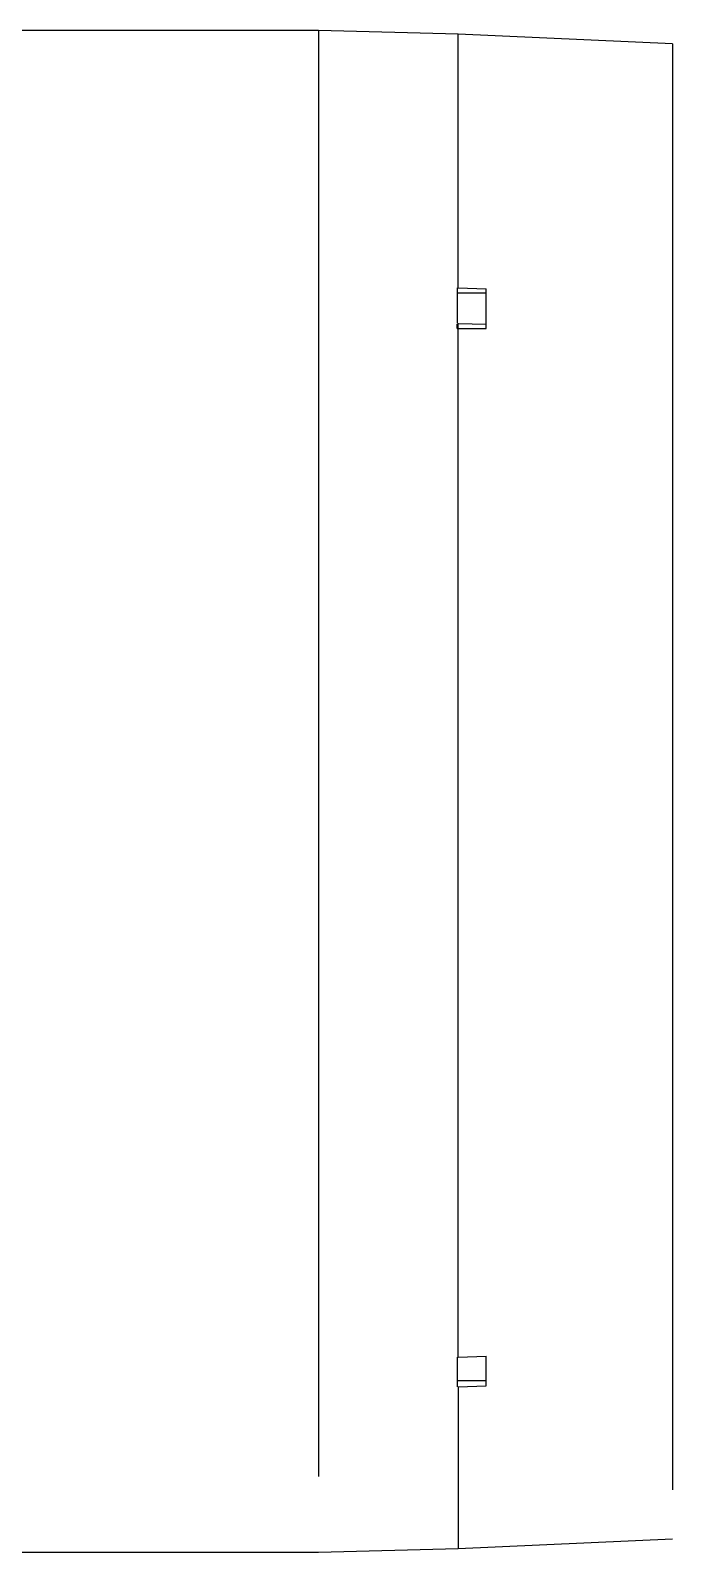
# Model space of a CAD drawing. Header units: millimetres. Extents: x 17886 to 18265, y -8727 to -7321.
# Drawn here: x 17968.419 to 17968.641, y -7872.65 to -7872.124 of the extents above; entities that cross this region are included whole.
import ezdxf

# ---------------------------------------------------------------- set-up
doc = ezdxf.new("R2010")
doc.units = ezdxf.units.MM
doc.linetypes.add('EPL_DASH', pattern=[1, 0.5, -0.5])
doc.layers.add('3884027_DKREDXF_CONTINUOUS_LINE', color=7, linetype='Continuous')

msp = doc.modelspace()

# ---------------------------------------------------------------- linework, layer by layer
at = {"layer": '3884027_DKREDXF_CONTINUOUS_LINE', "color": 6, "linetype": 'EPL_DASH'}
for p, q in [((17968.43323, -7871.60246), (17968.43323, -7872.12412)), ((17968.51878, -7872.12412), (17968.09606, -7872.12412)), ((17968.51878, -7872.12412), (17968.51878, -7872.65044)), ((17968.56701, -7872.12538), (17968.51878, -7872.12412)), ((17968.56701, -7872.21311), (17968.56701, -7872.12538)), ((17968.64111, -7872.12872), (17968.56701, -7872.12538)), ((17968.64111, -7872.12872), (17968.64111, -7872.64585)), ((17968.56701, -7872.58287), (17968.56701, -7872.22537)), ((17968.56701, -7872.59315), (17968.56701, -7872.64919)), ((17968.51878, -7872.65044), (17968.09606, -7872.65044)), ((17968.56701, -7872.64919), (17968.51878, -7872.65044)), ((17968.64111, -7872.64585), (17968.56701, -7872.64919))]:
    msp.add_line(p, q, dxfattribs=at)
at = {"layer": '3884027_DKREDXF_CONTINUOUS_LINE', "color": 7, "linetype": 'EPL_DASH'}
for p, q in [((17968.56665, -7872.2131), (17968.56665, -7872.22537)), ((17968.56701, -7872.2131), (17968.57665, -7872.21339)), ((17968.57665, -7872.22721), (17968.57665, -7872.21339)), ((17968.57665, -7872.21495), (17968.56665, -7872.21495)), ((17968.56665, -7872.22721), (17968.56665, -7872.22565)), ((17968.56665, -7872.22721), (17968.57665, -7872.22721)), ((17968.56701, -7872.22538), (17968.57665, -7872.22565)), ((17968.56701, -7872.58287), (17968.57665, -7872.58255)), ((17968.57665, -7872.59281), (17968.57665, -7872.58255)), ((17968.56665, -7872.58288), (17968.56665, -7872.59315)), ((17968.56665, -7872.59095), (17968.57665, -7872.59095)), ((17968.56701, -7872.59315), (17968.57665, -7872.59281))]:
    msp.add_line(p, q, dxfattribs=at)

doc.saveas('drawing.dxf')
